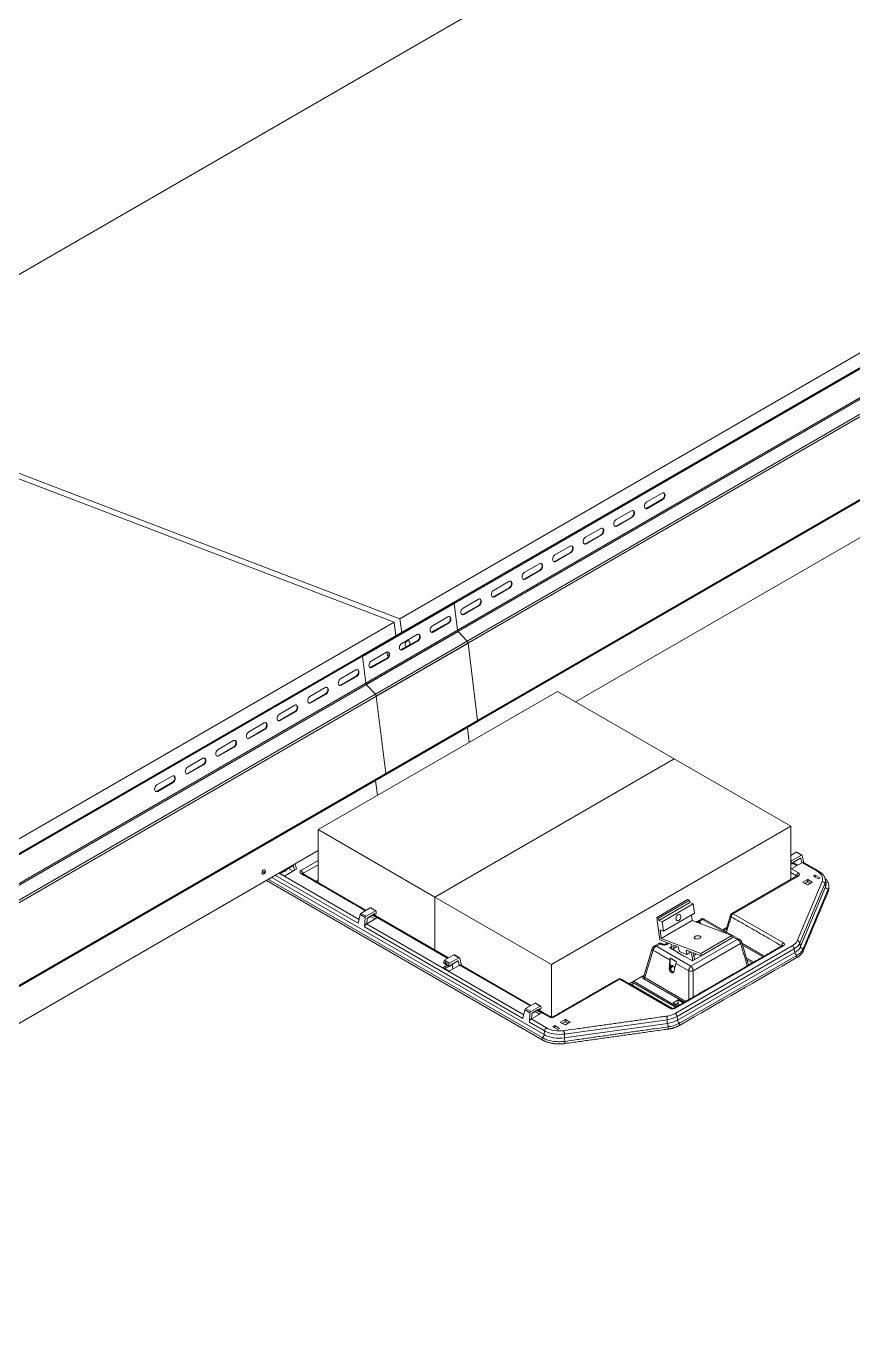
# Model space of a CAD drawing. Header units: inches. Extents: x 1518 to 2565, y 62 to 679.
# Drawn here: x 2387.1 to 2425.2, y 572.7 to 633.6 of the extents above; entities that cross this region are included whole.
import ezdxf

# ---------------------------------------------------------------- set-up
doc = ezdxf.new("R2010")
doc.units = ezdxf.units.IN
doc.header["$LTSCALE"] = 50
doc.header["$MEASUREMENT"] = 0
for name, color, linetype, lineweight in [('E2-ECOFEET', 254, 'Continuous', 5), ('ECOFEET', 254, 'Continuous', 5), ('TEXT', 1, 'Continuous', 20)]:
    doc.layers.add(name, color=color, linetype=linetype, lineweight=lineweight)

# ---------------------------------------------------------------- blocks, each defined once
blk = doc.blocks.new('Z1')
at = {"layer": 'ECOFEET', "color": 1, "linetype": 'Continuous'}
for p, q in [((317.632, 155.855), (282.942, 135.829)), ((277.034, 139.758), (276.327, 139.35)), ((276.363, 139.051), (277.07, 139.459)), ((277.07, 139.459), (277.047, 139.469)), ((275.619, 138.941), (274.912, 138.533)), ((274.949, 138.235), (275.656, 138.643)), ((275.656, 138.643), (275.633, 138.652)), ((274.205, 138.125), (273.498, 137.717)), ((273.535, 137.418), (274.242, 137.826)), ((274.242, 137.826), (274.218, 137.836)), ((278.025, 133.963), (277.941, 134.653)), ((273.783, 131.514), (273.698, 132.204)), ((271.051, 128.965), (236.361, 108.939)), ((292.893, 128.753), (292.883, 128.758)), ((293.304, 128.61), (293.006, 128.438)), ((293.11, 128.498), (293.111, 128.481)), ((293.397, 128.762), (293.162, 128.897)), ((293.408, 128.745), (293.488, 128.409)), ((269.24, 127.919), (272.938, 125.785)), ((269.295, 127.912), (269.482, 128.02)), ((269.448, 128.039), (269.496, 128.012)), ((269.878, 128.264), (269.58, 128.091)), ((269.683, 128.151), (269.685, 128.137)), ((273.27, 126.209), (270.32, 127.913)), ((292.883, 128.381), (292.922, 128.359)), ((292.883, 128.352), (292.908, 128.367)), ((292.969, 128.382), (293.154, 128.275)), ((293.2, 128.302), (292.998, 128.418)), ((270.938, 127.556), (271.051, 127.621)), ((271.051, 127.547), (271.003, 127.519)), ((293.652, 127.382), (293.444, 127.502)), ((293.877, 127.504), (293.666, 127.382)), ((294.509, 127.502), (294.47, 127.656)), ((294.646, 127.244), (294.644, 127.346)), ((273.717, 126.185), (273.482, 126.321)), ((273.735, 126.098), (273.729, 126.162)), ((273.34, 125.87), (273.638, 126.042)), ((273.466, 125.928), (273.467, 125.944)), ((277.037, 123.991), (273.561, 125.998)), ((277.075, 124.013), (273.599, 126.02)), ((273.653, 126.047), (273.677, 126.033)), ((273.67, 126.038), (273.656, 126.047)), ((286.946, 125.685), (286.785, 125.746)), ((288.326, 125.741), (290.16, 125.042)), ((288.735, 125.809), (288.52, 125.684)), ((290.515, 124.868), (288.885, 125.809)), ((288.731, 124.217), (290.16, 125.042)), ((289.74, 125.316), (289.924, 125.422)), ((286.481, 124.452), (286.09, 123.175)), ((286.52, 124.369), (286.133, 123.102)), ((286.78, 124.68), (286.565, 124.556)), ((287.386, 124.482), (287.339, 124.455)), ((290.93, 123.683), (290.599, 124.764)), ((290.621, 124.694), (291.651, 124.099)), ((291.587, 124.062), (290.648, 124.604)), ((276.85, 123.766), (277.104, 123.619)), ((277.09, 123.627), (276.903, 123.52)), ((277.188, 123.699), (277.486, 123.871)), ((277.241, 123.715), (277.275, 123.501)), ((277.293, 123.742), (277.292, 123.759)), ((277.579, 124.023), (277.344, 124.158)), ((277.67, 123.669), (277.59, 124.005)), ((280.879, 121.817), (277.648, 123.682)), ((287.359, 123.586), (287.448, 123.638)), ((291.171, 123.823), (290.826, 124.022)), ((291.157, 123.814), (290.832, 124.001)), ((291.099, 123.781), (290.867, 123.915)), ((285.417, 122.82), (286.103, 123.216)), ((287.316, 123.567), (287.271, 123.541)), ((287.317, 123.579), (287.363, 123.605)), ((287.351, 123.55), (287.47, 123.619)), ((281.325, 121.793), (281.09, 121.928)), ((280.949, 121.478), (281.247, 121.65)), ((281.075, 121.535), (281.076, 121.551)), ((281.261, 121.654), (281.285, 121.641)), ((281.279, 121.646), (281.265, 121.654)), ((281.343, 121.706), (281.338, 121.77)), ((282.247, 121.039), (282.455, 120.919)), ((282.42, 120.322), (287.184, 120.989)), ((287.167, 121.162), (282.43, 120.498)), ((282.469, 120.919), (282.68, 121.04))]:
    blk.add_line(p, q, dxfattribs=at)
for points in [[(274.822, 139.669), (247.634, 150.032), (293.95, 176.77), (321.138, 166.406), (321.224, 165.774)], [(322.742, 165.269), (322.59, 166.51), (322.536, 166.531), (273.039, 137.957), (273.093, 137.935)], [(322.59, 166.51), (273.093, 137.935), (273.245, 136.695)], [(274.908, 139.036), (274.822, 139.669), (321.138, 166.406)], [(322.77, 165.211), (273.273, 136.637), (273.69, 136.188)], [(323.231, 164.673), (273.733, 136.098), (274.171, 132.526)], [(228.242, 112.779), (201.054, 123.142), (247.369, 149.879), (274.557, 139.516), (274.643, 138.883)], [(286.97, 145.174), (286.263, 144.766), (286.239, 144.775)], [(285.556, 144.358), (284.848, 143.949), (284.825, 143.959)], [(284.141, 143.541), (283.434, 143.133), (283.411, 143.142)], [(282.727, 142.725), (282.02, 142.317), (281.996, 142.326)], [(281.313, 141.908), (280.606, 141.5), (280.582, 141.51)], [(279.899, 141.092), (279.192, 140.684), (279.168, 140.693)], [(277.335, 140.385), (277.281, 140.406), (227.784, 111.832)], [(277.487, 139.144), (277.335, 140.385), (227.838, 111.81), (227.99, 110.57)], [(278.484, 140.276), (277.777, 139.867), (277.754, 139.877)], [(228.327, 112.146), (228.242, 112.779), (274.557, 139.516)], [(277.515, 139.086), (228.018, 110.512), (228.435, 110.063)], [(277.976, 138.548), (228.478, 109.973), (228.916, 106.4)], [(274.224, 138.134), (274.247, 137.965), (274.305, 137.943)], [(272.828, 137.01), (272.12, 136.602), (272.097, 136.611)], [(271.413, 136.194), (270.706, 135.785), (270.683, 135.795)], [(292.883, 127.635), (292.883, 130.09), (287.491, 133.203), (282.1, 136.315), (271.051, 129.937), (271.051, 127.491)], [(269.999, 135.377), (269.292, 134.969), (269.269, 134.978)], [(268.585, 134.561), (267.878, 134.153), (267.854, 134.162)], [(267.171, 133.744), (266.464, 133.336), (266.44, 133.346)], [(265.757, 132.928), (265.049, 132.52), (265.026, 132.529)], [(271.051, 129.937), (276.443, 126.825), (287.491, 133.203)], [(264.342, 132.111), (263.635, 131.703), (263.612, 131.713)], [(281.834, 121.284), (281.834, 123.712), (292.883, 130.09)], [(292.883, 128.542), (292.938, 128.51), (293.371, 128.76), (293.138, 128.894), (292.883, 128.747)], [(269.261, 127.931), (269.497, 127.795), (269.96, 128.062), (269.915, 128.248), (269.884, 128.266)], [(269.482, 128.059), (269.483, 128.036), (269.462, 128.048)], [(269.554, 128.062), (269.685, 128.137), (269.887, 128.02)], [(269.992, 128.354), (270.049, 128.114), (269.96, 128.062)], [(271.051, 128.318), (270.346, 127.911), (270.35, 127.895)], [(292.883, 128.398), (292.91, 128.383), (292.906, 128.448), (292.883, 128.461)], [(292.883, 128.165), (292.923, 128.142), (293.386, 128.409)], [(293.138, 127.783), (293.143, 127.799), (292.883, 127.949)], [(293.109, 128.482), (293.111, 128.481), (293.108, 128.482), (292.981, 128.408)], [(268.75, 127.637), (281.402, 120.333), (281.4, 120.23), (268.66, 127.585)], [(268.915, 127.732), (281.491, 120.472), (281.501, 120.649), (280.805, 121.051), (280.834, 121.486), (280.597, 121.623), (280.509, 121.222), (273.196, 125.443)], [(273.196, 125.443), (273.226, 125.878), (272.988, 126.016), (272.9, 125.614), (269.073, 127.823)], [(293.524, 127.456), (293.655, 127.532), (293.655, 127.632), (293.444, 127.51), (293.444, 127.502)], [(293.877, 127.504), (293.877, 127.512), (293.669, 127.632), (293.669, 127.532), (293.797, 127.458)], [(294.015, 127.738), (294.015, 127.84), (293.927, 127.789), (294.149, 127.661), (294.237, 127.712), (294.015, 127.84)], [(276.443, 124.378), (276.443, 126.825), (281.834, 123.712)], [(286.771, 125.855), (286.687, 125.887), (288.115, 126.711), (288.199, 126.679), (288.214, 126.57), (288.374, 126.509), (288.433, 126.072), (287.005, 125.248), (286.946, 125.685), (288.374, 126.509)], [(288.214, 126.57), (286.785, 125.746), (286.771, 125.855), (288.199, 126.679)], [(273.308, 125.815), (273.293, 125.594), (273.28, 125.587), (280.546, 121.392)], [(273.54, 125.986), (273.755, 125.861), (273.293, 125.594)], [(273.315, 125.84), (273.466, 125.928), (273.669, 125.811)], [(286.687, 125.887), (286.829, 124.843), (287.391, 124.629), (287.387, 124.509), (287.389, 124.426)], [(288.522, 124.197), (288.396, 124.125), (288.357, 124.26), (288.746, 124.112), (288.731, 124.217), (286.898, 124.916), (288.326, 125.741), (288.292, 125.991)], [(286.898, 124.916), (286.845, 125.309), (287.005, 125.248)], [(288.746, 124.112), (290.174, 124.937), (290.16, 125.042)], [(289.871, 125.391), (289.889, 125.379), (289.916, 125.394)], [(287.66, 124.269), (287.276, 124.491), (287.389, 124.556)], [(287.472, 124.456), (287.477, 124.596), (287.7, 124.511), (287.727, 124.31), (288.076, 124.177), (288.272, 124.291)], [(293.073, 124.271), (293.042, 124.436), (287.631, 121.313)], [(287.663, 124.256), (287.66, 124.269), (287.65, 124.264), (287.944, 124.094), (287.954, 124.1), (288.338, 123.878), (288.745, 124.113)], [(290.56, 124.681), (288.374, 123.419), (288.374, 122.208)], [(277.009, 123.674), (276.823, 123.566), (277.105, 123.403), (277.568, 123.67), (277.524, 123.856), (277.492, 123.874)], [(277.291, 123.743), (277.293, 123.742), (277.29, 123.743), (277.163, 123.669)], [(280.841, 121.795), (277.581, 123.677), (277.568, 123.67)], [(288.165, 122.087), (288.165, 123.419), (287.572, 123.762), (287.499, 123.43)], [(290.86, 123.911), (290.867, 123.915), (290.867, 123.888)], [(286.101, 123.208), (286.098, 123.209), (286.102, 123.211)], [(287.335, 123.476), (287.359, 123.587), (287.316, 123.562)], [(287.553, 121.734), (285.581, 122.872), (285.544, 122.894)], [(287.679, 122.074), (287.449, 121.942), (287.681, 121.808)], [(287.679, 121.809), (287.679, 121.812), (287.669, 121.941), (287.559, 121.878)], [(287.911, 121.94), (287.679, 122.074), (287.679, 121.812), (287.684, 121.809)], [(281.149, 121.593), (281.364, 121.469), (280.901, 121.202), (280.916, 121.422)], [(280.923, 121.448), (281.075, 121.535), (281.277, 121.419)], [(281.975, 120.787), (281.975, 120.89), (281.887, 120.839), (282.109, 120.71), (282.197, 120.761), (281.975, 120.89)], [(282.327, 120.992), (282.458, 121.068), (282.458, 121.168), (282.247, 121.047), (282.247, 121.039)], [(282.68, 121.04), (282.68, 121.048), (282.472, 121.168), (282.472, 121.068), (282.6, 120.994)]]:
    blk.add_lwpolyline(points, dxfattribs=at)
for points in [[(273.273, 136.637, -0.152118), (273.245, 136.695), (322.742, 165.269, 0.152118), (322.77, 165.211), (323.187, 164.763)], [(323.669, 161.1), (274.171, 132.526, -0.302208), (274.151, 132.465), (323.648, 161.039, 0.302208), (323.669, 161.1), (323.231, 164.673, 0.152132), (323.187, 164.763), (273.69, 136.188, -0.152132), (273.733, 136.098)], [(228.018, 110.512, -0.152118), (227.99, 110.57), (277.487, 139.144, 0.152118), (277.515, 139.086), (277.933, 138.638)], [(228.896, 106.34), (278.393, 134.914, 0.302208), (278.414, 134.975), (277.976, 138.548, 0.152132), (277.933, 138.638), (228.435, 110.063, -0.152132), (228.478, 109.973)], [(228.439, 106.116, -0.335313), (228.455, 106.157), (228.892, 106.338, 0.335312), (228.916, 106.4), (278.414, 134.975)], [(270.346, 127.911, 0.214394), (270.255, 128.051), (271.051, 128.51)], [(294.167, 128.017, 0.276212), (294.102, 128.011), (293.399, 128.416), (293.386, 128.409), (293.342, 128.595), (293.31, 128.613)], [(292.883, 128.141), (293.234, 127.939, 0.214397), (293.143, 127.799)], [(293.169, 127.8), (290.156, 126.061, -0.267988), (290.221, 126.055), (293.234, 127.794, 0.267988), (293.169, 127.8), (293.171, 127.802)], [(294.453, 127.439, 0.306464), (294.329, 127.544), (293.178, 124.809, -0.306454), (293.303, 124.704)], [(293.333, 124.539), (293.303, 124.704), (294.453, 127.439), (294.49, 127.29, 0.303105), (294.612, 127.185)], [(294.49, 127.29), (293.333, 124.539, 0.303102), (293.455, 124.434), (294.612, 127.185), (294.614, 127.082)], [(289.992, 125.106), (288.81, 125.788), (288.645, 125.692), (288.662, 125.683, 0.077911), (288.604, 125.635)], [(289.909, 125.37), (290.097, 125.986, 0.304919), (290.13, 125.915, -0.214403), (290.221, 126.055), (292.542, 124.715, 0.214403), (292.452, 124.575)], [(286.956, 124.654, 0.272105), (286.862, 124.644), (286.845, 124.653), (286.68, 124.558), (288.27, 123.64), (290.4, 124.87), (290.165, 125.006)], [(287.258, 124.679), (287.196, 124.644, 0.271502), (287.102, 124.654)], [(287.488, 121.696, -0.259789), (287.552, 121.689), (292.542, 124.57, 0.267985), (292.477, 124.576), (292.48, 124.578)], [(287.649, 121.14, 0.211311), (287.738, 121.001), (293.161, 124.132, -0.211311), (293.073, 124.271), (287.649, 121.14), (287.631, 121.313, 0.214395), (287.541, 121.453), (292.952, 124.576, -0.214395), (293.042, 124.436)], [(288.346, 123.882, 0.093611), (288.317, 124.134), (288.272, 124.293), (288.048, 124.378), (288.076, 124.177)], [(287.365, 121.696, 0.260913), (287.301, 121.689), (284.98, 123.029), (281.967, 121.29, 0.271263), (281.903, 121.297)], [(287.964, 121.971), (286.098, 123.048, 0.214408), (286.133, 123.102), (288.028, 122.008)], [(287.623, 121.774), (285.616, 122.933, 0.240605), (285.581, 122.872), (285.579, 122.747), (287.424, 121.683)], [(280.901, 121.202), (280.889, 121.195), (281.592, 120.789, 0.214391), (281.501, 120.649)], [(281.781, 121.297, 0.271258), (281.716, 121.29), (281.17, 121.605)]]:
    blk.add_lwpolyline(points, format="xyb", dxfattribs=at)
at = {"layer": 'ECOFEET', "color": 1, "linetype": 'Continuous', "flags": 128}
for points in [[(286.946, 145.183), (286.97, 145.174), (287.003, 145.2), (287.033, 145.236), (287.055, 145.279), (287.07, 145.325), (287.074, 145.372), (287.069, 145.414), (287.054, 145.449), (287.031, 145.474), (287.002, 145.487), (286.968, 145.486), (286.933, 145.473), (286.226, 145.064), (286.193, 145.039), (286.163, 145.003), (286.14, 144.96), (286.126, 144.913), (286.121, 144.867), (286.127, 144.824), (286.141, 144.789), (286.164, 144.764), (286.194, 144.752), (286.228, 144.752), (286.263, 144.766)], [(285.532, 144.367), (285.556, 144.358), (285.589, 144.383), (285.618, 144.419), (285.641, 144.462), (285.655, 144.509), (285.66, 144.555), (285.655, 144.598), (285.64, 144.633), (285.617, 144.658), (285.588, 144.67), (285.554, 144.67), (285.519, 144.656), (284.812, 144.248), (284.778, 144.222), (284.749, 144.186), (284.726, 144.143), (284.712, 144.097), (284.707, 144.051), (284.712, 144.008), (284.727, 143.973), (284.75, 143.948), (284.78, 143.935), (284.813, 143.936), (284.848, 143.949)], [(284.118, 143.551), (284.141, 143.541), (284.175, 143.567), (284.204, 143.603), (284.227, 143.646), (284.241, 143.692), (284.246, 143.739), (284.241, 143.781), (284.226, 143.816), (284.203, 143.841), (284.173, 143.854), (284.14, 143.854), (284.105, 143.84), (283.398, 143.432), (283.364, 143.406), (283.335, 143.37), (283.312, 143.327), (283.298, 143.281), (283.293, 143.234), (283.298, 143.192), (283.313, 143.156), (283.336, 143.132), (283.366, 143.119), (283.399, 143.119), (283.434, 143.133)], [(282.704, 142.734), (282.727, 142.725), (282.761, 142.751), (282.79, 142.786), (282.813, 142.829), (282.827, 142.876), (282.832, 142.922), (282.826, 142.965), (282.812, 143), (282.789, 143.025), (282.759, 143.038), (282.725, 143.037), (282.69, 143.023), (281.983, 142.615), (281.95, 142.589), (281.921, 142.554), (281.898, 142.511), (281.884, 142.464), (281.879, 142.418), (281.884, 142.375), (281.899, 142.34), (281.922, 142.315), (281.951, 142.302), (281.985, 142.303), (282.02, 142.317)], [(281.289, 141.918), (281.313, 141.908), (281.346, 141.934), (281.376, 141.97), (281.398, 142.013), (281.413, 142.059), (281.417, 142.106), (281.412, 142.148), (281.398, 142.184), (281.374, 142.208), (281.345, 142.221), (281.311, 142.221), (281.276, 142.207), (280.569, 141.799), (280.536, 141.773), (280.506, 141.737), (280.484, 141.694), (280.469, 141.648), (280.465, 141.601), (280.47, 141.559), (280.485, 141.524), (280.508, 141.499), (280.537, 141.486), (280.571, 141.486), (280.606, 141.5)], [(279.875, 141.101), (279.899, 141.092), (279.932, 141.118), (279.961, 141.154), (279.984, 141.197), (279.999, 141.243), (280.003, 141.289), (279.998, 141.332), (279.983, 141.367), (279.96, 141.392), (279.931, 141.405), (279.897, 141.404), (279.862, 141.391), (279.155, 140.982), (279.121, 140.957), (279.092, 140.921), (279.069, 140.878), (279.055, 140.831), (279.05, 140.785), (279.056, 140.742), (279.07, 140.707), (279.093, 140.682), (279.123, 140.67), (279.157, 140.67), (279.192, 140.684)], [(278.461, 140.285), (278.484, 140.276), (278.518, 140.301), (278.547, 140.337), (278.57, 140.38), (278.584, 140.427), (278.589, 140.473), (278.584, 140.516), (278.569, 140.551), (278.546, 140.576), (278.516, 140.588), (278.483, 140.588), (278.448, 140.574), (277.741, 140.166), (277.707, 140.14), (277.678, 140.104), (277.655, 140.061), (277.641, 140.015), (277.636, 139.968), (277.641, 139.926), (277.656, 139.891), (277.679, 139.866), (277.709, 139.853), (277.742, 139.854), (277.777, 139.867)], [(277.07, 139.459), (277.104, 139.485), (277.133, 139.521), (277.156, 139.564), (277.17, 139.61), (277.175, 139.657), (277.17, 139.699), (277.155, 139.734), (277.132, 139.759), (277.102, 139.772), (277.069, 139.771), (277.034, 139.758)], [(277.07, 139.459), (277.104, 139.485), (277.133, 139.521), (277.156, 139.564), (277.17, 139.61), (277.175, 139.657), (277.17, 139.699), (277.155, 139.734), (277.132, 139.759), (277.102, 139.772), (277.069, 139.771), (277.034, 139.758)], [(275.656, 138.643), (275.69, 138.669), (275.719, 138.704), (275.742, 138.747), (275.756, 138.794), (275.761, 138.84), (275.755, 138.883), (275.741, 138.918), (275.718, 138.943), (275.688, 138.956), (275.654, 138.955), (275.619, 138.941)], [(275.656, 138.643), (275.69, 138.669), (275.719, 138.704), (275.742, 138.747), (275.756, 138.794), (275.761, 138.84), (275.755, 138.883), (275.741, 138.918), (275.718, 138.943), (275.688, 138.956), (275.654, 138.955), (275.619, 138.941)], [(276.327, 139.35), (276.293, 139.324), (276.264, 139.288), (276.241, 139.245), (276.227, 139.198), (276.222, 139.152), (276.227, 139.11), (276.242, 139.074), (276.265, 139.049), (276.295, 139.037), (276.328, 139.037), (276.363, 139.051)], [(276.327, 139.35), (276.293, 139.324), (276.264, 139.288), (276.241, 139.245), (276.227, 139.198), (276.222, 139.152), (276.227, 139.11), (276.242, 139.074), (276.265, 139.049), (276.295, 139.037), (276.328, 139.037), (276.363, 139.051), (276.34, 139.06)], [(274.912, 138.533), (274.879, 138.507), (274.85, 138.472), (274.827, 138.429), (274.812, 138.382), (274.808, 138.336), (274.813, 138.293), (274.828, 138.258), (274.851, 138.233), (274.88, 138.22), (274.914, 138.221), (274.949, 138.235)], [(274.912, 138.533), (274.879, 138.507), (274.85, 138.472), (274.827, 138.429), (274.812, 138.382), (274.808, 138.336), (274.813, 138.293), (274.828, 138.258), (274.851, 138.233), (274.88, 138.22), (274.914, 138.221), (274.949, 138.235), (274.925, 138.244)], [(275.12, 138.357), (275.101, 138.368), (275.08, 138.394), (275.067, 138.429), (275.064, 138.471), (275.071, 138.516), (275.087, 138.56), (275.111, 138.598), (275.141, 138.628), (275.174, 138.647), (275.207, 138.654), (275.237, 138.646), (275.262, 138.626), (275.279, 138.595), (275.287, 138.556), (275.285, 138.512), (275.274, 138.468), (275.26, 138.437)], [(273.498, 137.717), (273.465, 137.691), (273.435, 137.655), (273.413, 137.612), (273.398, 137.566), (273.394, 137.519), (273.399, 137.477), (273.413, 137.442), (273.437, 137.417), (273.466, 137.404), (273.5, 137.404), (273.535, 137.418)], [(273.498, 137.717), (273.465, 137.691), (273.435, 137.655), (273.413, 137.612), (273.398, 137.566), (273.394, 137.519), (273.399, 137.477), (273.413, 137.442), (273.437, 137.417), (273.466, 137.404), (273.5, 137.404), (273.535, 137.418), (273.511, 137.428)], [(274.242, 137.826), (274.275, 137.852), (274.305, 137.888), (274.327, 137.931), (274.342, 137.977), (274.346, 138.024), (274.341, 138.066), (274.326, 138.101), (274.303, 138.126), (274.274, 138.139), (274.24, 138.139), (274.205, 138.125)], [(274.242, 137.826), (274.275, 137.852), (274.305, 137.888), (274.327, 137.931), (274.342, 137.977), (274.346, 138.024), (274.341, 138.066), (274.326, 138.101), (274.303, 138.126), (274.274, 138.139), (274.24, 138.139), (274.205, 138.125)], [(272.804, 137.019), (272.828, 137.01), (272.861, 137.036), (272.89, 137.072), (272.913, 137.114), (272.927, 137.161), (272.932, 137.207), (272.927, 137.25), (272.912, 137.285), (272.889, 137.31), (272.86, 137.323), (272.826, 137.322), (272.791, 137.309), (272.084, 136.9), (272.05, 136.875), (272.021, 136.839), (271.998, 136.796), (271.984, 136.749), (271.979, 136.703), (271.984, 136.66), (271.999, 136.625), (272.022, 136.6), (272.052, 136.588), (272.086, 136.588), (272.12, 136.602)], [(271.39, 136.203), (271.413, 136.194), (271.447, 136.219), (271.476, 136.255), (271.499, 136.298), (271.513, 136.345), (271.518, 136.391), (271.513, 136.434), (271.498, 136.469), (271.475, 136.494), (271.445, 136.506), (271.412, 136.506), (271.377, 136.492), (270.67, 136.084), (270.636, 136.058), (270.607, 136.022), (270.584, 135.979), (270.57, 135.933), (270.565, 135.886), (270.57, 135.844), (270.585, 135.809), (270.608, 135.784), (270.638, 135.771), (270.671, 135.772), (270.706, 135.785)], [(269.976, 135.387), (269.999, 135.377), (270.033, 135.403), (270.062, 135.439), (270.085, 135.482), (270.099, 135.528), (270.104, 135.575), (270.099, 135.617), (270.084, 135.652), (270.061, 135.677), (270.031, 135.69), (269.998, 135.689), (269.963, 135.676), (269.255, 135.268), (269.222, 135.242), (269.193, 135.206), (269.17, 135.163), (269.156, 135.116), (269.151, 135.07), (269.156, 135.028), (269.171, 134.992), (269.194, 134.967), (269.223, 134.955), (269.257, 134.955), (269.292, 134.969)], [(268.561, 134.57), (268.585, 134.561), (268.618, 134.587), (268.648, 134.622), (268.67, 134.665), (268.685, 134.712), (268.69, 134.758), (268.684, 134.801), (268.67, 134.836), (268.647, 134.861), (268.617, 134.874), (268.583, 134.873), (268.548, 134.859), (267.841, 134.451), (267.808, 134.425), (267.778, 134.389), (267.756, 134.347), (267.741, 134.3), (267.737, 134.254), (267.742, 134.211), (267.757, 134.176), (267.78, 134.151), (267.809, 134.138), (267.843, 134.139), (267.878, 134.153)], [(267.147, 133.754), (267.171, 133.744), (267.204, 133.77), (267.234, 133.806), (267.256, 133.849), (267.271, 133.895), (267.275, 133.942), (267.27, 133.984), (267.255, 134.019), (267.232, 134.044), (267.203, 134.057), (267.169, 134.057), (267.134, 134.043), (266.427, 133.635), (266.394, 133.609), (266.364, 133.573), (266.342, 133.53), (266.327, 133.484), (266.322, 133.437), (266.328, 133.395), (266.342, 133.36), (266.365, 133.335), (266.395, 133.322), (266.429, 133.322), (266.464, 133.336)], [(265.733, 132.937), (265.757, 132.928), (265.79, 132.954), (265.819, 132.99), (265.842, 133.032), (265.856, 133.079), (265.861, 133.125), (265.856, 133.168), (265.841, 133.203), (265.818, 133.228), (265.789, 133.241), (265.755, 133.24), (265.72, 133.227), (265.013, 132.818), (264.979, 132.792), (264.95, 132.757), (264.927, 132.714), (264.913, 132.667), (264.908, 132.621), (264.913, 132.578), (264.928, 132.543), (264.951, 132.518), (264.981, 132.505), (265.014, 132.506), (265.049, 132.52)], [(264.319, 132.121), (264.342, 132.111), (264.376, 132.137), (264.405, 132.173), (264.428, 132.216), (264.442, 132.263), (264.447, 132.309), (264.442, 132.351), (264.427, 132.387), (264.404, 132.412), (264.374, 132.424), (264.341, 132.424), (264.306, 132.41), (263.599, 132.002), (263.565, 131.976), (263.536, 131.94), (263.513, 131.897), (263.499, 131.851), (263.494, 131.804), (263.499, 131.762), (263.514, 131.727), (263.537, 131.702), (263.567, 131.689), (263.6, 131.69), (263.635, 131.703)], [(268.615, 128.024), (268.606, 128.055), (268.587, 128.076), (268.562, 128.084), (268.533, 128.078), (268.505, 128.059), (268.481, 128.028), (268.465, 127.991), (268.459, 127.952), (268.463, 127.917), (268.478, 127.89), (268.5, 127.876), (268.527, 127.875), (268.556, 127.888), (268.583, 127.913), (268.603, 127.948), (268.614, 127.986), (268.615, 128.024)], [(268.485, 127.883), (268.504, 127.884), (268.533, 127.897), (268.559, 127.923), (268.579, 127.957), (268.591, 127.996), (268.592, 128.033), (268.582, 128.065), (268.566, 128.084)], [(287.708, 125.742), (287.74, 125.767), (287.767, 125.802), (287.788, 125.843), (287.799, 125.888), (287.801, 125.932), (287.793, 125.971), (287.776, 126.002), (287.751, 126.022), (287.721, 126.029), (287.688, 126.023), (287.655, 126.004), (287.625, 125.974), (287.601, 125.935), (287.585, 125.892), (287.578, 125.847), (287.581, 125.805), (287.594, 125.769), (287.615, 125.744), (287.643, 125.73), (287.675, 125.729), (287.708, 125.742)], [(288.683, 124.92), (288.711, 124.941), (288.726, 124.963), (288.728, 124.986), (288.717, 125.006), (288.692, 125.022), (288.658, 125.033), (288.615, 125.038), (288.569, 125.035), (288.524, 125.027), (288.483, 125.012), (288.45, 124.993), (288.428, 124.971), (288.419, 124.949), (288.424, 124.927), (288.442, 124.909), (288.472, 124.895), (288.511, 124.887), (288.556, 124.886), (288.602, 124.891), (288.646, 124.903), (288.683, 124.92)], [(287.474, 124.376), (287.474, 124.377), (287.472, 124.456), (287.62, 124.542)]]:
    blk.add_lwpolyline(points, dxfattribs=at)
for points in [[(287.003, 145.487), (287.008, 145.484), (287.031, 145.459), (287.046, 145.423), (287.051, 145.381), (287.046, 145.335), (287.032, 145.288), (287.009, 145.245), (286.98, 145.209), (286.946, 145.183), (286.239, 144.775, -0.195475), (286.169, 144.761)], [(285.589, 144.67), (285.594, 144.667), (285.617, 144.642), (285.631, 144.607), (285.637, 144.565), (285.632, 144.518), (285.618, 144.472), (285.595, 144.429), (285.566, 144.393), (285.532, 144.367), (284.825, 143.959, -0.195475), (284.755, 143.945)], [(284.175, 143.854), (284.179, 143.851), (284.202, 143.826), (284.217, 143.791), (284.222, 143.748), (284.218, 143.702), (284.203, 143.655), (284.181, 143.612), (284.151, 143.576), (284.118, 143.551), (283.411, 143.142, -0.195845), (283.341, 143.129)], [(282.761, 143.037), (282.765, 143.034), (282.788, 143.009), (282.803, 142.974), (282.808, 142.932), (282.803, 142.885), (282.789, 142.839), (282.766, 142.796), (282.737, 142.76), (282.704, 142.734), (281.996, 142.326, -0.195455), (281.926, 142.312)], [(281.346, 142.221), (281.351, 142.218), (281.374, 142.193), (281.389, 142.158), (281.394, 142.115), (281.389, 142.069), (281.375, 142.022), (281.352, 141.979), (281.323, 141.944), (281.289, 141.918), (280.582, 141.51, -0.195475), (280.512, 141.496)], [(279.932, 141.405), (279.937, 141.402), (279.96, 141.377), (279.975, 141.341), (279.98, 141.299), (279.975, 141.253), (279.961, 141.206), (279.938, 141.163), (279.909, 141.127), (279.875, 141.101), (279.168, 140.693, -0.195845), (279.098, 140.679)], [(278.518, 140.588), (278.523, 140.585), (278.546, 140.56), (278.56, 140.525), (278.566, 140.483), (278.561, 140.436), (278.546, 140.39), (278.524, 140.347), (278.494, 140.311), (278.461, 140.285), (277.754, 139.877, -0.195845), (277.684, 139.863)], [(272.861, 137.322), (272.866, 137.319), (272.889, 137.295), (272.904, 137.259), (272.909, 137.217), (272.904, 137.17), (272.89, 137.124), (272.867, 137.081), (272.838, 137.045), (272.804, 137.019), (272.097, 136.611, -0.195455), (272.027, 136.597)], [(271.447, 136.506), (271.451, 136.503), (271.475, 136.478), (271.489, 136.443), (271.494, 136.4), (271.49, 136.354), (271.475, 136.308), (271.453, 136.265), (271.423, 136.229), (271.39, 136.203), (270.683, 135.795, -0.195475), (270.613, 135.781)], [(270.033, 135.69), (270.037, 135.687), (270.06, 135.662), (270.075, 135.627), (270.08, 135.584), (270.076, 135.538), (270.061, 135.491), (270.038, 135.448), (270.009, 135.412), (269.976, 135.387), (269.269, 134.978, -0.195845), (269.198, 134.964)], [(268.619, 134.873), (268.623, 134.87), (268.646, 134.845), (268.661, 134.81), (268.666, 134.768), (268.661, 134.721), (268.647, 134.675), (268.624, 134.632), (268.595, 134.596), (268.561, 134.57), (267.854, 134.162, -0.195845), (267.784, 134.148)], [(267.204, 134.057), (267.209, 134.054), (267.232, 134.029), (267.247, 133.994), (267.252, 133.951), (267.247, 133.905), (267.233, 133.858), (267.21, 133.815), (267.181, 133.78), (267.147, 133.754), (266.44, 133.346, -0.195475), (266.37, 133.332)], [(265.79, 133.24), (265.795, 133.237), (265.818, 133.212), (265.832, 133.177), (265.838, 133.135), (265.833, 133.088), (265.819, 133.042), (265.796, 132.999), (265.767, 132.963), (265.733, 132.937), (265.026, 132.529, -0.195475), (264.956, 132.515)], [(264.376, 132.424), (264.38, 132.421), (264.403, 132.396), (264.418, 132.361), (264.423, 132.318), (264.419, 132.272), (264.404, 132.225), (264.382, 132.183), (264.352, 132.147), (264.319, 132.121), (263.612, 131.713, -0.195845), (263.542, 131.699)], [(285.434, 122.83), (285.464, 122.813), (285.579, 122.747, -0.072699), (285.576, 122.729)]]:
    blk.add_lwpolyline(points, format="xyb", dxfattribs=at)
for points in [[(276.269, 139.046, 0.195475), (276.34, 139.06), (277.047, 139.469), (277.08, 139.494), (277.11, 139.53), (277.132, 139.573), (277.147, 139.62), (277.151, 139.666), (277.146, 139.709), (277.131, 139.744), (277.108, 139.769), (277.104, 139.772), (277.108, 139.769), (277.131, 139.744), (277.146, 139.709), (277.151, 139.666), (277.147, 139.62), (277.132, 139.573), (277.11, 139.53), (277.08, 139.494)], [(274.855, 138.23, 0.195475), (274.925, 138.244), (275.633, 138.652), (275.666, 138.678), (275.695, 138.714), (275.718, 138.757), (275.732, 138.803), (275.737, 138.85), (275.732, 138.892), (275.717, 138.927), (275.694, 138.952), (275.69, 138.955), (275.694, 138.952), (275.717, 138.927), (275.732, 138.892), (275.737, 138.85), (275.732, 138.803), (275.718, 138.757), (275.695, 138.714), (275.666, 138.678)], [(273.441, 137.414, 0.195845), (273.511, 137.428), (274.218, 137.836), (274.252, 137.862), (274.281, 137.897), (274.304, 137.94), (274.318, 137.987), (274.323, 138.033), (274.318, 138.076), (274.303, 138.111), (274.28, 138.136), (274.275, 138.139), (274.28, 138.136), (274.303, 138.111), (274.318, 138.076), (274.323, 138.033), (274.318, 137.987), (274.304, 137.94), (274.281, 137.897), (274.252, 137.862)]]:
    blk.add_lwpolyline(points, format="xyb", close=True, dxfattribs=at)
at = {"layer": 'ECOFEET', "color": 1, "linetype": 'Continuous'}
for points in [[(273.691, 126.183), (273.458, 126.318), (273.025, 126.068), (273.258, 125.934)], [(277.553, 124.021), (277.32, 124.155), (276.887, 123.905), (277.12, 123.771)], [(281.299, 121.791), (281.066, 121.925), (280.634, 121.676), (280.867, 121.541)]]:
    blk.add_lwpolyline(points, close=True, dxfattribs=at)
for centre, radius, start, end in [((290.221, 125.949), 0.13, 119.99731, 163.01781), ((288.81, 125.679), 0.15, 59.565, 120.51266), ((289.982, 125.211), 0.191, 118.90499, 159.30591), ((286.845, 124.568), 0.13, 59.00896, 120.8012), ((287.515, 123.865), 0.919, 4.15932, 16.4277), ((284.98, 122.923), 0.13, 60.00269, 119.99731), ((288.27, 123.758), 0.355, 252.86716, 287.13279)]:
    blk.add_arc(centre, radius, start, end, dxfattribs=at)
for centre, major_axis, ratio, start_param, end_param in [((292.941, 128.468), (0.0214, 0.0453), 0.625261, 0.733364, 2.286708), ((293.135, 128.855), (0.028, 0.0415), 0.525023, 0.036647, 0.821963), ((293.307, 128.568), (0.0214, 0.0453), 0.625261, 5.620286, 7.01655), ((293.374, 128.717), (0.0214, 0.0453), 0.625261, 5.620286, 7.01655), ((269.345, 128.334), (1.018, 0.041), 0.575731, 3.658741, 3.820303), ((269.881, 128.221), (0.0214, 0.0453), 0.625261, 5.620286, 7.01655), ((270.388, 127.979), (0.186, 0), 0.560135, 2.371274, 3.911912), ((270.388, 127.872), (0.0581, -0.0311), 0.394739, 2.57951, 3.050636), ((293.101, 127.866), (0.186, 0), 0.560135, 5.512866, 7.053504), ((293.407, 128.306), (0.056, 0.118), 0.625261, 6.231233, 7.01655), ((293.467, 127.656), (0.886, 0.008), 0.567431, 6.04341, 7.049947), ((293.101, 127.76), (0.0581, 0.0311), 0.394739, 0.110543, 0.562083), ((293.451, 127.506), (0.01, 0), 0.577112, 2.356347, 3.926839), ((293.659, 127.386), (0.01, 0), 0.577464, 3.927143, 5.497635), ((293.662, 127.628), (0.01, 0), 0.577464, 0.78555, 2.356042), ((293.662, 127.528), (0.01, 0), 0.577464, 0.78555, 2.356042), ((293.87, 127.508), (0.01, 0), 0.577112, 5.497939, 7.068431), ((293.467, 127.55), (1.014, 0.037), 0.574979, 6.028688, 6.407918), ((293.495, 127.436), (1.024, -0.019), 0.559427, 6.05719, 6.431648), ((273.022, 126.029), (0.028, 0.0415), 0.525023, 0.821963, 2.218227), ((273.455, 126.279), (0.028, 0.0415), 0.525023, 0.036647, 0.821963), ((273.694, 126.141), (0.0214, 0.0453), 0.625261, 5.463207, 7.01655), ((273.288, 125.476), (0.056, 0.118), 0.625261, 0.733364, 2.129628), ((273.261, 125.891), (0.0214, 0.0453), 0.625261, 0.733364, 2.129628), ((273.343, 125.827), (0.0214, 0.0453), 0.625261, 0.733364, 2.129628), ((288.484, 125.586), (0.247, 0), 0.560135, 0.001041, 0.770319), ((289.821, 125.399), (-0.061, 0.171), 0.66655, 3.199203, 3.875901), ((287.029, 124.746), (0.24, 0), 0.594966, 3.94207, 5.482708), ((292.409, 124.536), (0.0581, 0.0311), 0.394739, 0.110543, 0.562083), ((292.409, 124.642), (0.186, 0), 0.560135, 5.512866, 7.053504), ((292.322, 124.934), (0.881, -0.011), 0.572242, 5.515921, 6.054631), ((292.322, 124.828), (1.009, 0.016), 0.5643, 5.498529, 6.037239), ((292.345, 124.702), (1.016, -0.041), 0.579469, 5.534045, 6.072755), ((276.884, 123.866), (0.028, 0.0415), 0.525023, 0.821963, 2.375307), ((277.123, 123.728), (0.0214, 0.0453), 0.625261, 0.733364, 2.286708), ((277.317, 124.116), (0.028, 0.0415), 0.525023, 0.036647, 0.821963), ((277.489, 123.829), (0.0214, 0.0453), 0.625261, 5.620286, 7.01655), ((277.556, 123.978), (0.0214, 0.0453), 0.625261, 5.620286, 7.01655), ((277.589, 123.566), (0.056, 0.118), 0.625261, 6.231233, 7.01655), ((287.432, 123.969), (0.081, 0.172), 0.625261, 1.665167, 2.129628), ((287.702, 123.813), (0.106, 0.158), 0.525023, 1.753766, 2.218227), ((286.246, 123.129), (0.206, 0), 0.560135, 2.371274, 3.911912), ((286.246, 123.17), (0.157, 0.014), 0.546347, 2.923281, 3.863021), ((281.063, 121.886), (0.028, 0.0415), 0.525023, 0.036647, 0.821963), ((281.302, 121.749), (0.0214, 0.0453), 0.625261, 5.463207, 7.01655), ((280.631, 121.637), (0.028, 0.0415), 0.525023, 0.821963, 2.218227), ((280.897, 121.084), (0.056, 0.118), 0.625261, 0.733364, 2.129628), ((280.87, 121.499), (0.0214, 0.0453), 0.625261, 0.733364, 2.129628), ((280.952, 121.435), (0.0214, 0.0453), 0.625261, 0.733364, 2.129628), ((281.842, 121.367), (0.18, 0), 0.594966, 3.94207, 5.482708), ((286.922, 121.816), (0.873, -0.011), 0.582146, 4.969111, 5.507821), ((286.922, 121.71), (1.003, 0.005), 0.56437, 4.957306, 5.496016), ((287.426, 121.766), (0.18, 0), 0.594966, 3.94207, 5.482708), ((282.206, 121.049), (1.001, -0.002), 0.564458, 3.932607, 4.939144), ((282.206, 121.155), (0.871, 0.008), 0.587188, 3.924756, 4.931293), ((282.255, 121.043), (0.01, 0), 0.577112, 2.356347, 3.926839), ((282.462, 120.923), (0.01, 0), 0.577464, 3.927143, 5.497635), ((282.465, 121.164), (0.01, 0), 0.577464, 0.78555, 2.356042), ((282.465, 121.064), (0.01, 0), 0.577464, 0.78555, 2.356042), ((282.673, 121.044), (0.01, 0), 0.577112, 5.497939, 7.068431), ((286.935, 121.578), (1.005, -0.031), 0.599587, 4.982226, 5.520936), ((282.198, 120.915), (1.002, 0.022), 0.609769, 3.915765, 4.922302)]:
    blk.add_ellipse(centre, major_axis=major_axis, ratio=ratio, start_param=start_param, end_param=end_param, dxfattribs=at)
for points, weights, degree, knots in [([(269.483, 128.036), (269.486, 128.003), (269.512, 128.01), (269.539, 128.016), (269.551, 128.053), (269.559, 128.08), (269.58, 128.091)], [1, 0.793353340283, 1, 0.793353340283, 1, 0.866025403781, 1], 2, [0, 0, 0, 1.308997, 1.308997, 2.617994, 2.617994, 3.665191, 3.665191, 3.665191]), ([(273.232, 126.187), (272.24, 126.76), (271.247, 127.333), (270.255, 127.906), (270.274, 127.92), (270.298, 127.923), (270.32, 127.913), (270.319, 127.914), (270.317, 127.915), (270.318, 127.914), (270.318, 127.914)], [1, 1, 1, 1, 0.905534246688, 0.905534246688, 1, 1, 1, 1, 1], 3, [0, 0, 0, 0, 1, 1, 1, 2.077692, 2.077692, 2.077692, 2.887514, 3.077692, 3.077692, 3.077692, 3.077692]), ([(292.91, 128.383), (292.912, 128.35), (292.939, 128.357), (292.966, 128.363), (292.977, 128.399), (292.986, 128.427), (293.006, 128.438)], [1, 0.793353340286, 1, 0.793353340286, 1, 0.866025403787, 1], 2, [0, 0, 0, 1.308997, 1.308997, 2.617994, 2.617994, 3.665191, 3.665191, 3.665191]), ([(273.735, 126.098), (273.737, 126.065), (273.711, 126.042), (273.686, 126.018), (273.67, 126.038), (273.659, 126.054), (273.638, 126.042)], [1, 0.793353340283, 1, 0.793353340283, 1, 0.866025403782, 1], 2, [0, 0, 0, 1.308997, 1.308997, 2.617994, 2.617994, 3.665191, 3.665191, 3.665191]), ([(288.563, 125.65), (288.602, 125.679), (288.645, 125.692), (288.572, 125.714), (288.52, 125.684)], [1, 0.971440802267, 1, 0.924286590008, 1], 2, [0, 0, 0, 0.479134, 0.479134, 1.262402, 1.262402, 1.262402]), ([(288.885, 125.809), (288.854, 125.827), (288.81, 125.788), (288.766, 125.827), (288.735, 125.809)], [1, 0.923895080954, 1, 0.923895080954, 1], 2, [0, 0, 0, 0.785317, 0.785317, 1.570634, 1.570634, 1.570634]), ([(292.447, 124.559), (292.448, 124.564), (292.45, 124.569), (292.452, 124.575), (291.678, 125.021), (290.904, 125.468), (290.13, 125.915), (290.068, 125.709), (290.005, 125.504), (289.942, 125.299), (289.917, 125.314), (289.904, 125.341), (289.909, 125.37), (289.908, 125.369), (289.907, 125.368), (289.908, 125.369), (289.908, 125.369)], [1, 1, 1, 1, 1, 1, 1, 1, 1, 1, 0.886579221915, 0.886579221915, 1, 1, 1, 1, 1], 3, [0, 0, 0, 0, 1, 1, 1, 2, 2, 2, 3, 3, 3, 4.183848, 4.183848, 4.183848, 5.05083, 5.183848, 5.183848, 5.183848, 5.183848]), ([(289.889, 125.379), (289.89, 125.378), (289.891, 125.378), (289.899, 125.374), (289.909, 125.376)], [1, 0.999758228463, 1, 0.973975801775, 1], 2, [0, 0, 0, 0.0439801, 0.0439801, 0.5012578, 0.5012578, 0.5012578]), ([(290.514, 124.868), (290.467, 124.895), (290.4, 124.87), (290.537, 124.819), (290.56, 124.681)], [1, 0.925329653586, 1, 0.766044443119, 1], 2, [0, 0, 0, 0.777784, 0.777784, 2.174048, 2.174048, 2.174048]), ([(290.875, 123.651), (290.77, 123.995), (290.665, 124.338), (290.56, 124.681), (290.59, 124.699), (290.605, 124.73), (290.599, 124.764), (290.594, 124.778), (290.584, 124.805), (290.556, 124.838), (290.533, 124.858), (290.517, 124.866), (290.513, 124.868)], [1, 1, 1, 1, 0.886602134363, 0.886602134363, 1, 1, 1, 1, 1, 1, 1], 3, [0, 0, 0, 0, 1, 1, 1, 2.183724, 2.183724, 2.183724, 2.508579, 2.800165, 3.091639, 3.183724, 3.183724, 3.183724, 3.183724]), ([(292.477, 124.576), (290.814, 123.616), (289.15, 122.656), (287.487, 121.695), (287.485, 121.694), (287.481, 121.692), (287.468, 121.687), (287.448, 121.683), (287.424, 121.682), (287.4, 121.684), (287.381, 121.689), (287.37, 121.693), (287.367, 121.695), (287.366, 121.695), (286.592, 122.142), (285.819, 122.589), (285.045, 123.035), (285.023, 123.045), (284.999, 123.043), (284.98, 123.029), (284.96, 123.043), (284.937, 123.046), (284.915, 123.035), (283.911, 122.456), (282.906, 121.876), (281.902, 121.296), (281.9, 121.295), (281.896, 121.293), (281.883, 121.288), (281.863, 121.284), (281.84, 121.283), (281.816, 121.285), (281.796, 121.29), (281.785, 121.294), (281.782, 121.296), (281.781, 121.296), (281.59, 121.407), (281.399, 121.517), (281.208, 121.627)], [1, 1, 1, 1, 1, 1, 1, 1, 1, 1, 1, 1, 1, 1, 1, 1, 1, 0.91066087983, 0.91066087983, 1, 0.905527523753, 0.905527523753, 1, 1, 1, 1, 1, 1, 1, 1, 1, 1, 1, 1, 1, 1, 1, 1, 1], 3, [0, 0, 0, 0, 1, 1, 1, 1.092264, 1.226669, 1.365771, 1.511685, 1.662419, 1.813976, 1.949231, 2, 2, 2, 3, 3, 3, 4.047334, 4.047334, 4.047334, 5.125065, 5.125065, 5.125065, 6.125065, 6.125065, 6.125065, 6.217328, 6.351761, 6.490834, 6.63677, 6.787486, 6.939048, 7.074308, 7.125065, 7.125065, 7.125065, 8.125065, 8.125065, 8.125065, 8.125065]), ([(286.566, 124.555), (286.561, 124.552), (286.542, 124.543), (286.517, 124.519), (286.493, 124.486), (286.484, 124.462), (286.481, 124.452), (286.476, 124.418), (286.491, 124.387), (286.52, 124.369), (286.779, 124.22), (287.038, 124.07), (287.297, 123.92), (287.289, 123.8), (287.281, 123.68), (287.273, 123.56), (287.287, 123.569), (287.302, 123.577), (287.317, 123.586), (287.317, 123.725), (287.317, 123.864), (287.317, 124.003), (287.412, 123.948), (287.506, 123.894), (287.601, 123.839)], [1, 1, 1, 1, 1, 1, 1, 0.89424694992, 0.89424694992, 1, 1, 1, 1, 1, 1, 1, 1, 1, 1, 1, 1, 1, 1, 1, 1], 3, [0, 0, 0, 0, 0.1232, 0.444587, 0.76122, 1, 1, 1, 2.141965, 2.141965, 2.141965, 3.141965, 3.141965, 3.141965, 4.141965, 4.141965, 4.141965, 5.141965, 5.141965, 5.141965, 6.141965, 6.141965, 6.141965, 7.141965, 7.141965, 7.141965, 7.141965]), ([(286.52, 124.369), (286.543, 124.506), (286.68, 124.558), (286.612, 124.583), (286.565, 124.556)], [1, 0.766044443119, 1, 0.923893681359, 1], 2, [0, 0, 0, 1.396263, 1.396263, 2.181588, 2.181588, 2.181588]), ([(286.91, 124.68), (286.883, 124.696), (286.845, 124.653), (286.807, 124.696), (286.78, 124.68)], [1, 0.923895080954, 1, 0.923895080954, 1], 2, [0, 0, 0, 0.785317, 0.785317, 1.570634, 1.570634, 1.570634]), ([(277.092, 123.643), (277.094, 123.611), (277.121, 123.617), (277.148, 123.624), (277.159, 123.66), (277.168, 123.687), (277.188, 123.699)], [1, 0.793353340291, 1, 0.793353340291, 1, 0.866025403782, 1], 2, [0, 0, 0, 1.308997, 1.308997, 2.617994, 2.617994, 3.665191, 3.665191, 3.665191]), ([(287.317, 123.573), (287.317, 123.576), (287.317, 123.579), (287.328, 123.671), (287.404, 123.657), (287.48, 123.643), (287.523, 123.541)], [1, 0.999975067537, 1, 0.82087293991, 1, 0.82087293991, 1], 2, [0, 0, 0, 0.014123, 0.014123, 1.22984, 1.22984, 2.445557, 2.445557, 2.445557]), ([(287.359, 123.587), (287.361, 123.596), (287.363, 123.605), (287.368, 123.637), (287.384, 123.658)], [1, 0.999770716911, 1, 0.974836363519, 1], 2, [0, 0, 0, 0.0428291, 0.0428291, 0.4924502, 0.4924502, 0.4924502]), ([(288.374, 123.419), (288.359, 123.561), (288.27, 123.64), (288.181, 123.561), (288.165, 123.419)], [1, 0.766044443119, 1, 0.766044443119, 1], 2, [0, 0, 0, 1.396263, 1.396263, 2.792527, 2.792527, 2.792527]), ([(287.499, 123.43), (287.497, 123.421), (287.495, 123.411), (287.472, 123.279), (287.364, 123.341), (287.257, 123.403), (287.271, 123.541), (287.272, 123.55), (287.273, 123.56)], [1, 0.999770716911, 1, 0.722641925187, 1, 0.722641925187, 1, 0.999770716911, 1], 2, [0, 0, 0, 0.042829, 0.042829, 1.569188, 1.569188, 3.095547, 3.095547, 3.138376, 3.138376, 3.138376]), ([(287.474, 123.358), (287.416, 123.354), (287.365, 123.422), (287.314, 123.491), (287.316, 123.567), (287.316, 123.57), (287.317, 123.573), (287.317, 123.579), (287.317, 123.586)], [1, 0.875143649093, 1, 0.875143649093, 1, 0.999975067537, 1, 0.999896996851, 1], 2, [0, 0, 0, 1.010127, 1.010127, 2.020255, 2.020255, 2.034378, 2.034378, 2.063084, 2.063084, 2.063084]), ([(281.343, 121.706), (281.346, 121.673), (281.32, 121.649), (281.294, 121.626), (281.279, 121.646), (281.267, 121.662), (281.247, 121.65)], [1, 0.793353340286, 1, 0.793353340286, 1, 0.866025403781, 1], 2, [0, 0, 0, 1.308997, 1.308997, 2.617994, 2.617994, 3.665191, 3.665191, 3.665191]), ([(281.491, 120.472), (281.482, 120.414), (281.45, 120.365), (281.402, 120.333), (281.434, 120.316), (281.498, 120.281), (281.621, 120.232), (281.772, 120.188), (281.951, 120.156), (282.137, 120.143), (282.305, 120.146), (282.407, 120.158), (282.449, 120.163), (284.038, 120.386), (285.626, 120.609), (287.214, 120.831), (287.196, 120.882), (287.186, 120.935), (287.184, 120.989), (287.179, 121.047), (287.173, 121.105), (287.167, 121.162), (287.166, 121.217), (287.155, 121.27), (287.137, 121.322), (285.558, 121.1), (283.979, 120.879), (282.4, 120.658), (282.418, 120.606), (282.428, 120.553), (282.43, 120.498), (282.426, 120.439), (282.423, 120.38), (282.42, 120.322), (282.421, 120.268), (282.431, 120.214), (282.449, 120.163), (282.449, 120.129), (282.45, 120.094), (282.45, 120.06), (284.038, 120.283), (285.626, 120.505), (287.215, 120.728), (287.232, 120.73), (287.276, 120.737), (287.333, 120.748), (287.392, 120.762), (287.444, 120.775), (287.479, 120.786), (287.497, 120.792), (287.513, 120.797), (287.551, 120.81), (287.602, 120.83), (287.652, 120.852), (287.695, 120.873), (287.724, 120.89), (287.739, 120.898)], [1, 0.943007593617, 0.943007593617, 1, 1, 1, 1, 1, 1, 1, 1, 1, 1, 1, 1, 1, 0.992535806269, 0.992535806269, 1, 1, 1, 1, 0.992257115987, 0.992257115987, 1, 1, 1, 1, 0.992258085673, 0.992258085673, 1, 1, 1, 1, 0.992537503986, 0.992537503986, 1, 1, 1, 1, 1, 1, 1, 1, 1, 1, 1, 1, 1, 1, 1, 1, 1, 1, 1, 1, 1], 3, [0, 0, 0, 0, 0.832996, 0.832996, 0.832996, 0.948439, 1.06388, 1.228153, 1.392422, 1.556466, 1.720512, 1.832996, 1.832996, 1.832996, 2.832996, 2.832996, 2.832996, 3.132559, 3.132559, 3.132559, 4.132559, 4.132559, 4.132559, 4.437673, 4.437673, 4.437673, 5.437673, 5.437673, 5.437673, 5.742769, 5.742769, 5.742769, 6.742769, 6.742769, 6.742769, 7.042298, 7.042298, 7.042298, 8.042298, 8.042298, 8.042298, 9.042298, 9.042298, 9.042298, 9.222647, 9.481113, 9.642434, 9.84237, 10.042298, 10.042298, 10.042298, 10.222335, 10.480669, 10.642142, 10.842188, 11.042298, 11.042298, 11.042298, 11.042298])]:
    blk.add_rational_spline(points, weights, degree=degree, knots=knots, dxfattribs=at)
for points, knots in [([(294.469, 127.66), (294.463, 127.679), (294.451, 127.721), (294.419, 127.784), (294.374, 127.848), (294.318, 127.908), (294.252, 127.963), (294.199, 127.998), (294.17, 128.015), (294.167, 128.017), (293.933, 128.152), (293.7, 128.287), (293.466, 128.422)], [0, 0, 0, 0, 0.132449, 0.295133, 0.461436, 0.632253, 0.807377, 0.97923, 1, 1, 1, 2, 2, 2, 2]), ([(294.612, 127.185), (294.621, 127.21), (294.639, 127.259), (294.647, 127.346), (294.634, 127.443), (294.587, 127.547), (294.528, 127.629), (294.477, 127.671), (294.461, 127.684)], [0, 0, 0, 0, 0.145032, 0.290061, 0.496438, 0.702812, 0.908899, 1, 1, 1, 1]), ([(293.163, 124.029), (293.163, 124.063), (293.162, 124.098), (293.161, 124.132), (293.191, 124.15), (293.251, 124.187), (293.333, 124.256), (293.407, 124.338), (293.439, 124.402), (293.455, 124.434), (293.456, 124.4), (293.457, 124.366), (293.458, 124.332), (293.843, 125.249), (294.229, 126.166), (294.614, 127.082), (294.618, 127.092), (294.627, 127.116), (294.636, 127.148), (294.643, 127.182), (294.646, 127.213), (294.646, 127.235), (294.646, 127.246)], [0, 0, 0, 0, 1, 1, 1, 1.214436, 1.431885, 1.712494, 2, 2, 2, 3, 3, 3, 4, 4, 4, 4.180627, 4.439238, 4.600416, 4.800263, 5, 5, 5, 5]), ([(288.521, 125.684), (288.519, 125.683), (288.512, 125.68), (288.507, 125.676), (288.504, 125.673)], [0, 0, 0, 0, 0.390726, 1, 1, 1, 1]), ([(289.809, 125.276), (289.809, 125.277), (289.812, 125.291), (289.828, 125.319), (289.855, 125.354), (289.878, 125.371), (289.89, 125.378), (289.891, 125.378), (289.89, 125.378), (289.878, 125.371), (289.856, 125.353), (289.83, 125.317), (289.815, 125.29), (289.811, 125.275), (289.811, 125.274)], [0, 0, 0, 0, 0.021278, 0.333758, 0.646199, 0.985324, 1, 1, 1, 1.014686, 1.353661, 1.666021, 1.97839, 2, 2, 2, 2]), ([(287.191, 124.705), (287.161, 124.688), (287.131, 124.67), (287.101, 124.653), (287.1, 124.652), (287.096, 124.65), (287.083, 124.645), (287.061, 124.64), (287.034, 124.638), (287.006, 124.639), (286.981, 124.643), (286.964, 124.65), (286.959, 124.652), (286.957, 124.653), (286.942, 124.662), (286.926, 124.671), (286.91, 124.68)], [0, 0, 0, 0, 1, 1, 1, 1.082376, 1.210806, 1.339879, 1.473646, 1.61221, 1.752962, 1.893884, 2, 2, 2, 3, 3, 3, 3]), ([(287.215, 120.728), (287.215, 120.762), (287.214, 120.797), (287.214, 120.831), (287.256, 120.838), (287.34, 120.851), (287.472, 120.886), (287.609, 120.933), (287.694, 120.978), (287.738, 121.001), (287.738, 120.966), (287.739, 120.932), (287.739, 120.898), (289.547, 121.942), (291.355, 122.985), (293.163, 124.029), (293.176, 124.037), (293.207, 124.055), (293.246, 124.082), (293.284, 124.111), (293.316, 124.138), (293.336, 124.159), (293.346, 124.169), (293.355, 124.178), (293.376, 124.201), (293.401, 124.233), (293.424, 124.266), (293.442, 124.298), (293.452, 124.32), (293.458, 124.332)], [0, 0, 0, 0, 1, 1, 1, 1.214437, 1.431884, 1.712491, 2, 2, 2, 3, 3, 3, 4, 4, 4, 4.180358, 4.438821, 4.600134, 4.800072, 5, 5, 5, 5.180039, 5.438373, 5.599849, 5.799888, 6, 6, 6, 6]), ([(276.852, 123.766), (276.851, 123.766), (276.847, 123.768), (276.843, 123.775), (276.843, 123.783), (276.843, 123.787), (276.845, 123.807), (276.847, 123.827), (276.849, 123.847), (276.929, 123.801), (277.008, 123.755), (277.088, 123.709), (277.089, 123.687), (277.09, 123.665), (277.092, 123.643), (277.009, 123.691), (276.926, 123.739), (276.843, 123.787)], [0, 0, 0, 0, 0.180707, 0.638139, 1, 1, 1, 2, 2, 2, 3, 3, 3, 4, 4, 4, 5, 5, 5, 5]), ([(281.4, 120.23), (281.413, 120.223), (281.443, 120.206), (281.486, 120.185), (281.533, 120.164), (281.577, 120.147), (281.609, 120.135), (281.625, 120.13), (281.64, 120.125), (281.676, 120.113), (281.728, 120.099), (281.782, 120.086), (281.832, 120.075), (281.868, 120.069), (281.886, 120.066), (281.903, 120.063), (281.943, 120.057), (281.999, 120.051), (282.057, 120.046), (282.11, 120.043), (282.148, 120.042), (282.167, 120.042), (282.184, 120.042), (282.226, 120.042), (282.283, 120.044), (282.341, 120.048), (282.394, 120.053), (282.431, 120.058), (282.45, 120.06)], [0, 0, 0, 0, 0.180622, 0.439236, 0.600411, 0.800262, 1, 1, 1, 1.180338, 1.438826, 1.600137, 1.80008, 2, 2, 2, 2.180017, 2.438364, 2.599834, 2.799873, 3, 3, 3, 3.179714, 3.437943, 3.599563, 3.799698, 4, 4, 4, 4])]:
    blk.add_open_spline(points, degree=3, knots=knots, dxfattribs=at)
blk = doc.blocks.new('*U215')
at = {"layer": 'E2-ECOFEET'}
blk.add_blockref('Z1', (60.859, 10.38), dxfattribs=at)

msp = doc.modelspace()

# ---------------------------------------------------------------- block references
at = {"layer": 'TEXT'}
msp.add_blockref('*U215', (2068.627, 456.206), dxfattribs=at)

doc.saveas('drawing.dxf')
